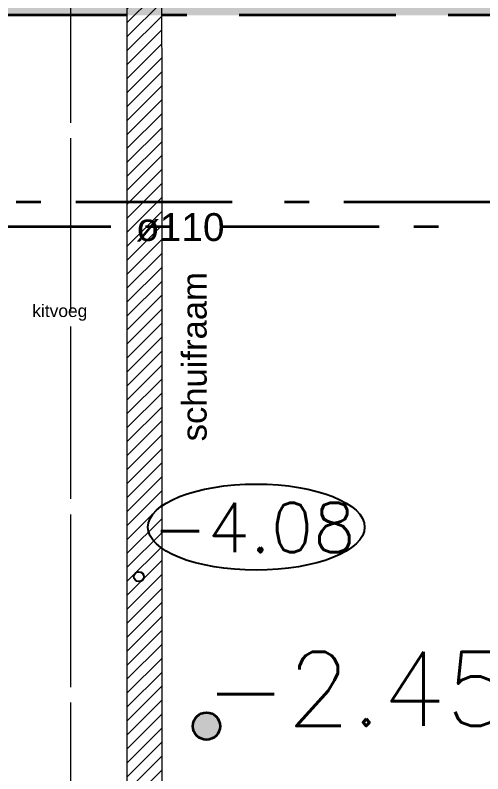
# Model space of a CAD drawing. Header units: millimetres. Extents: x 361 to 21231, y 184 to 1849.
# Drawn here: x 2499.566 to 2501.461, y 507.033 to 510.106 of the extents above; entities that cross this region are included whole.
import ezdxf

# ---------------------------------------------------------------- set-up
doc = ezdxf.new("R2010")
doc.units = ezdxf.units.MM
doc.header["$LTSCALE"] = 0.2
for name, pattern in [('[LP] ISO-02 Dashed', [3.81, 3.048, -0.762]), ('[LP] Type-6', [5.288458, 3.169996, -1.059993, 0.352704, -0.705764]), ('[LP] Type-7', [9.521927, 3.169996, -1.059993, 3.175, -1.058469, 0.352704, -0.705764])]:
    doc.linetypes.add(name, pattern=pattern)
for name, color, linetype, lineweight in [('... architectuur', 7, 'Continuous', 5), ('... architectuur - ALGEMEEN', 7, 'Continuous', 5), ('... interieur - ALGEMEEN', 7, 'Continuous', 5), ('nieuwe hoogtepunten', 154, 'Continuous', 35)]:
    doc.layers.add(name, color=color, linetype=linetype, lineweight=lineweight)
doc.layers.add('... riolering - DWA', color=7, linetype='[LP] Type-6', lineweight=35, true_color=0x666360)
doc.layers.add('... riolering - FWA', color=7, linetype='[LP] Type-7', lineweight=35, true_color=0xb58900)
doc.layers.add('bestaande hoogtepunten', color=7, linetype='Continuous')
doc.styles.add('Arial', font='arial.ttf')
doc.styles.add('Helvetica Neue Light', font='')
doc.styles.get("Standard").update_dxf_attribs({"font": 'txt.shx', "height": 0.2})
doc.styles.get('Helvetica Neue Light').set_extended_font_data('Helvetica Neue Light')

msp = doc.modelspace()

# ---------------------------------------------------------------- hatches: boundary and pattern name
at = {"layer": '... architectuur', "linetype": 'Continuous', "lineweight": 5, "transparency": 33554559}
h = msp.add_hatch(dxfattribs=at)
h.set_pattern_fill('SCHADUW', scale=0.01, angle=90.0061, style=0, pattern_type=2)
h.set_pattern_definition([(45.0061, (2500.090032, 509.97618), (-0.0282873, 0.02828124), [])])
h.paths.add_polyline_path([(2500.0196, 514.2176), (2500.1596, 514.2176), (2500.1605, 505.7347), (2500.0205, 505.7347)])
at = {"layer": '... riolering - FWA', "linetype": 'Continuous', "lineweight": 0, "true_color": 0xd9d2ae, "transparency": 33554559}
msp.add_hatch(color=9, dxfattribs=at).paths.add_polyline_path([(2509.1543, 518.6203), (2498.3864, 518.6203), (2497.6347, 517.8687), (2497.6347, 509.9267), (2497.9136, 510.2056), (2503.3373, 510.2056), (2503.3373, 510.1056), (2497.955, 510.1056), (2497.6347, 509.7853), (2497.6347, 493.3015), (2497.9375, 492.9987), (2499.5563, 492.9987), (2500.0873, 492.4676), (2500.0873, 492.3262), (2499.5149, 492.8987), (2497.8961, 492.8987), (2497.5347, 493.26), (2497.5347, 517.9101), (2498.3364, 518.7203), (2509.1957, 518.7203), (2509.4066, 518.5094), (2509.4066, 516.3975), (2509.1723, 516.1632), (2508.3805, 516.1632), (2508.1671, 515.7937), (2508.0805, 515.8437), (2508.3228, 516.2632), (2509.1309, 516.2632), (2509.3066, 516.439), (2509.3066, 518.468)])
at = {"layer": 'nieuwe hoogtepunten', "ltscale": 0.2}
h = msp.add_hatch(color=256, dxfattribs=at)
h.dxf.hatch_style = 1
edge = h.paths.add_edge_path()
edge.add_arc((2500.3412, 507.2262), 0.055, 0, 360)

# ---------------------------------------------------------------- linework, layer by layer
at = {"layer": '... architectuur', "color": 1, "linetype": 'Continuous', "lineweight": 9, "true_color": 0xff0000, "transparency": 33554559, "flags": 128}
msp.add_lwpolyline([(2500.0196, 514.2176), (2500.1596, 514.2176), (2500.1605, 505.7347), (2500.0205, 505.7347)], close=True, dxfattribs=at)
at = {"layer": '... architectuur - ALGEMEEN', "color": 7, "linetype": '[LP] ISO-02 Dashed', "lineweight": 9, "transparency": 33554687, "flags": 128}
msp.add_lwpolyline([(2499.8309, 502.3276), (2499.8316, 495.5076), (2499.7916, 495.5076), (2499.7916, 495.2976), (2498.7916, 495.2975), (2498.7892, 517.755), (2509.8586, 523.1605), (2509.8608, 502.4798), (2508.8508, 502.4797), (2508.8492, 517.5723), (2508.8499, 517.5723), (2508.8492, 517.9686), (2499.7892, 517.9676), (2499.7905, 505.6247), (2500.6405, 505.6248), (2500.6409, 502.3277)], close=True, dxfattribs=at)
at = {"layer": '... interieur - ALGEMEEN', "color": 20, "linetype": '[LP] ISO-02 Dashed', "lineweight": 9, "true_color": 0xff5500, "transparency": 33554687, "flags": 128}
msp.add_lwpolyline([(2508.8908, 502.4873), (2504.7876, 502.4869), (2504.7873, 505.5101), (2508.8905, 505.5105), (2508.8892, 517.9686), (2499.7892, 517.9676), (2499.7916, 494.9776), (2509.8916, 494.9787), (2509.8908, 502.4798), (2508.8908, 502.4797)], close=True, dxfattribs=at)
at = {"layer": '... riolering - DWA', "flags": 128}
msp.add_lwpolyline([(2499.3353, 514.4471), (2503.2366, 514.4471), (2503.2366, 514.3471), (2499.3768, 514.3471), (2499.0712, 514.0416), (2499.0712, 509.6377), (2498.783, 509.3494), (2502.0066, 509.3494), (2502.0066, 509.2494), (2498.4566, 509.2494), (2498.4581, 509.3494), (2498.6416, 509.3494), (2498.9712, 509.6791), (2498.9712, 514.083)], close=True, dxfattribs=at)
at = {"layer": '... riolering - FWA', "transparency": 33554559, "flags": 128}
msp.add_lwpolyline([(2509.1543, 518.6203), (2498.3864, 518.6203), (2497.6347, 517.8687), (2497.6347, 509.9267), (2497.9136, 510.2056), (2503.3373, 510.2056), (2503.3373, 510.1056), (2497.955, 510.1056), (2497.6347, 509.7853), (2497.6347, 493.3015), (2497.9375, 492.9987), (2499.5563, 492.9987), (2500.0873, 492.4676), (2500.0873, 492.3262), (2499.5149, 492.8987), (2497.8961, 492.8987), (2497.5347, 493.26), (2497.5347, 517.9101), (2498.3364, 518.7203), (2509.1957, 518.7203), (2509.4066, 518.5094), (2509.4066, 516.3975), (2509.1723, 516.1632), (2508.3805, 516.1632), (2508.1671, 515.7937), (2508.0805, 515.8437), (2508.3228, 516.2632), (2509.1309, 516.2632), (2509.3066, 516.439), (2509.3066, 518.468)], close=True, dxfattribs=at)
at = {"layer": 'bestaande hoogtepunten', "ltscale": 0.2}
msp.add_circle((2500.0672, 507.8317), 0.02, dxfattribs=at)
at = {"layer": 'bestaande hoogtepunten'}
msp.add_ellipse((2500.5428, 508.0325), major_axis=(-0.4393, 0), ratio=0.39726, dxfattribs=at)
at = {"layer": 'nieuwe hoogtepunten', "ltscale": 0.2}
msp.add_circle((2500.3412, 507.2262), 0.055, dxfattribs=at)

# ---------------------------------------------------------------- texts
at = {"layer": '... architectuur', "transparency": 33554687, "insert": (2499.6355, 508.9338), "char_height": 0.05034, "attachment_point": 1, "rotation": 0.0061, "line_spacing_factor": 0.962448, "style": 'Arial'}
msp.add_mtext('kitvoeg', dxfattribs=at)
at = {"layer": '... architectuur - ALGEMEEN', "color": 7, "insert": (2500.2414, 508.38), "char_height": 0.10032, "width": 1.035182, "attachment_point": 1, "rotation": 90.0061, "line_spacing_factor": 1.008341, "style": 'Helvetica Neue Light'}
msp.add_mtext('schuifraam', dxfattribs=at)
at = {"layer": '... riolering - DWA', "insert": (2500.0551, 509.3043), "char_height": 0.11286, "attachment_point": 1, "line_spacing_factor": 1.008341, "style": 'Helvetica Neue Light'}
msp.add_mtext('ø110', dxfattribs=at)
at = {"layer": 'bestaande hoogtepunten', "insert": (2500.1224, 508.1308), "char_height": 0.2, "width": 0.698006, "attachment_point": 1, "rotation": 0.0061}
msp.add_mtext('-4.08', dxfattribs=at)
at = {"layer": 'nieuwe hoogtepunten', "ltscale": 0.2, "insert": (2500.3329, 507.5269), "char_height": 0.3, "attachment_point": 1, "rotation": 0.0061}
msp.add_mtext_dynamic_manual_height_columns('-2.45', width=3.391916, gutter_width=1.5, heights=[0], dxfattribs=at)

doc.saveas('drawing.dxf')
